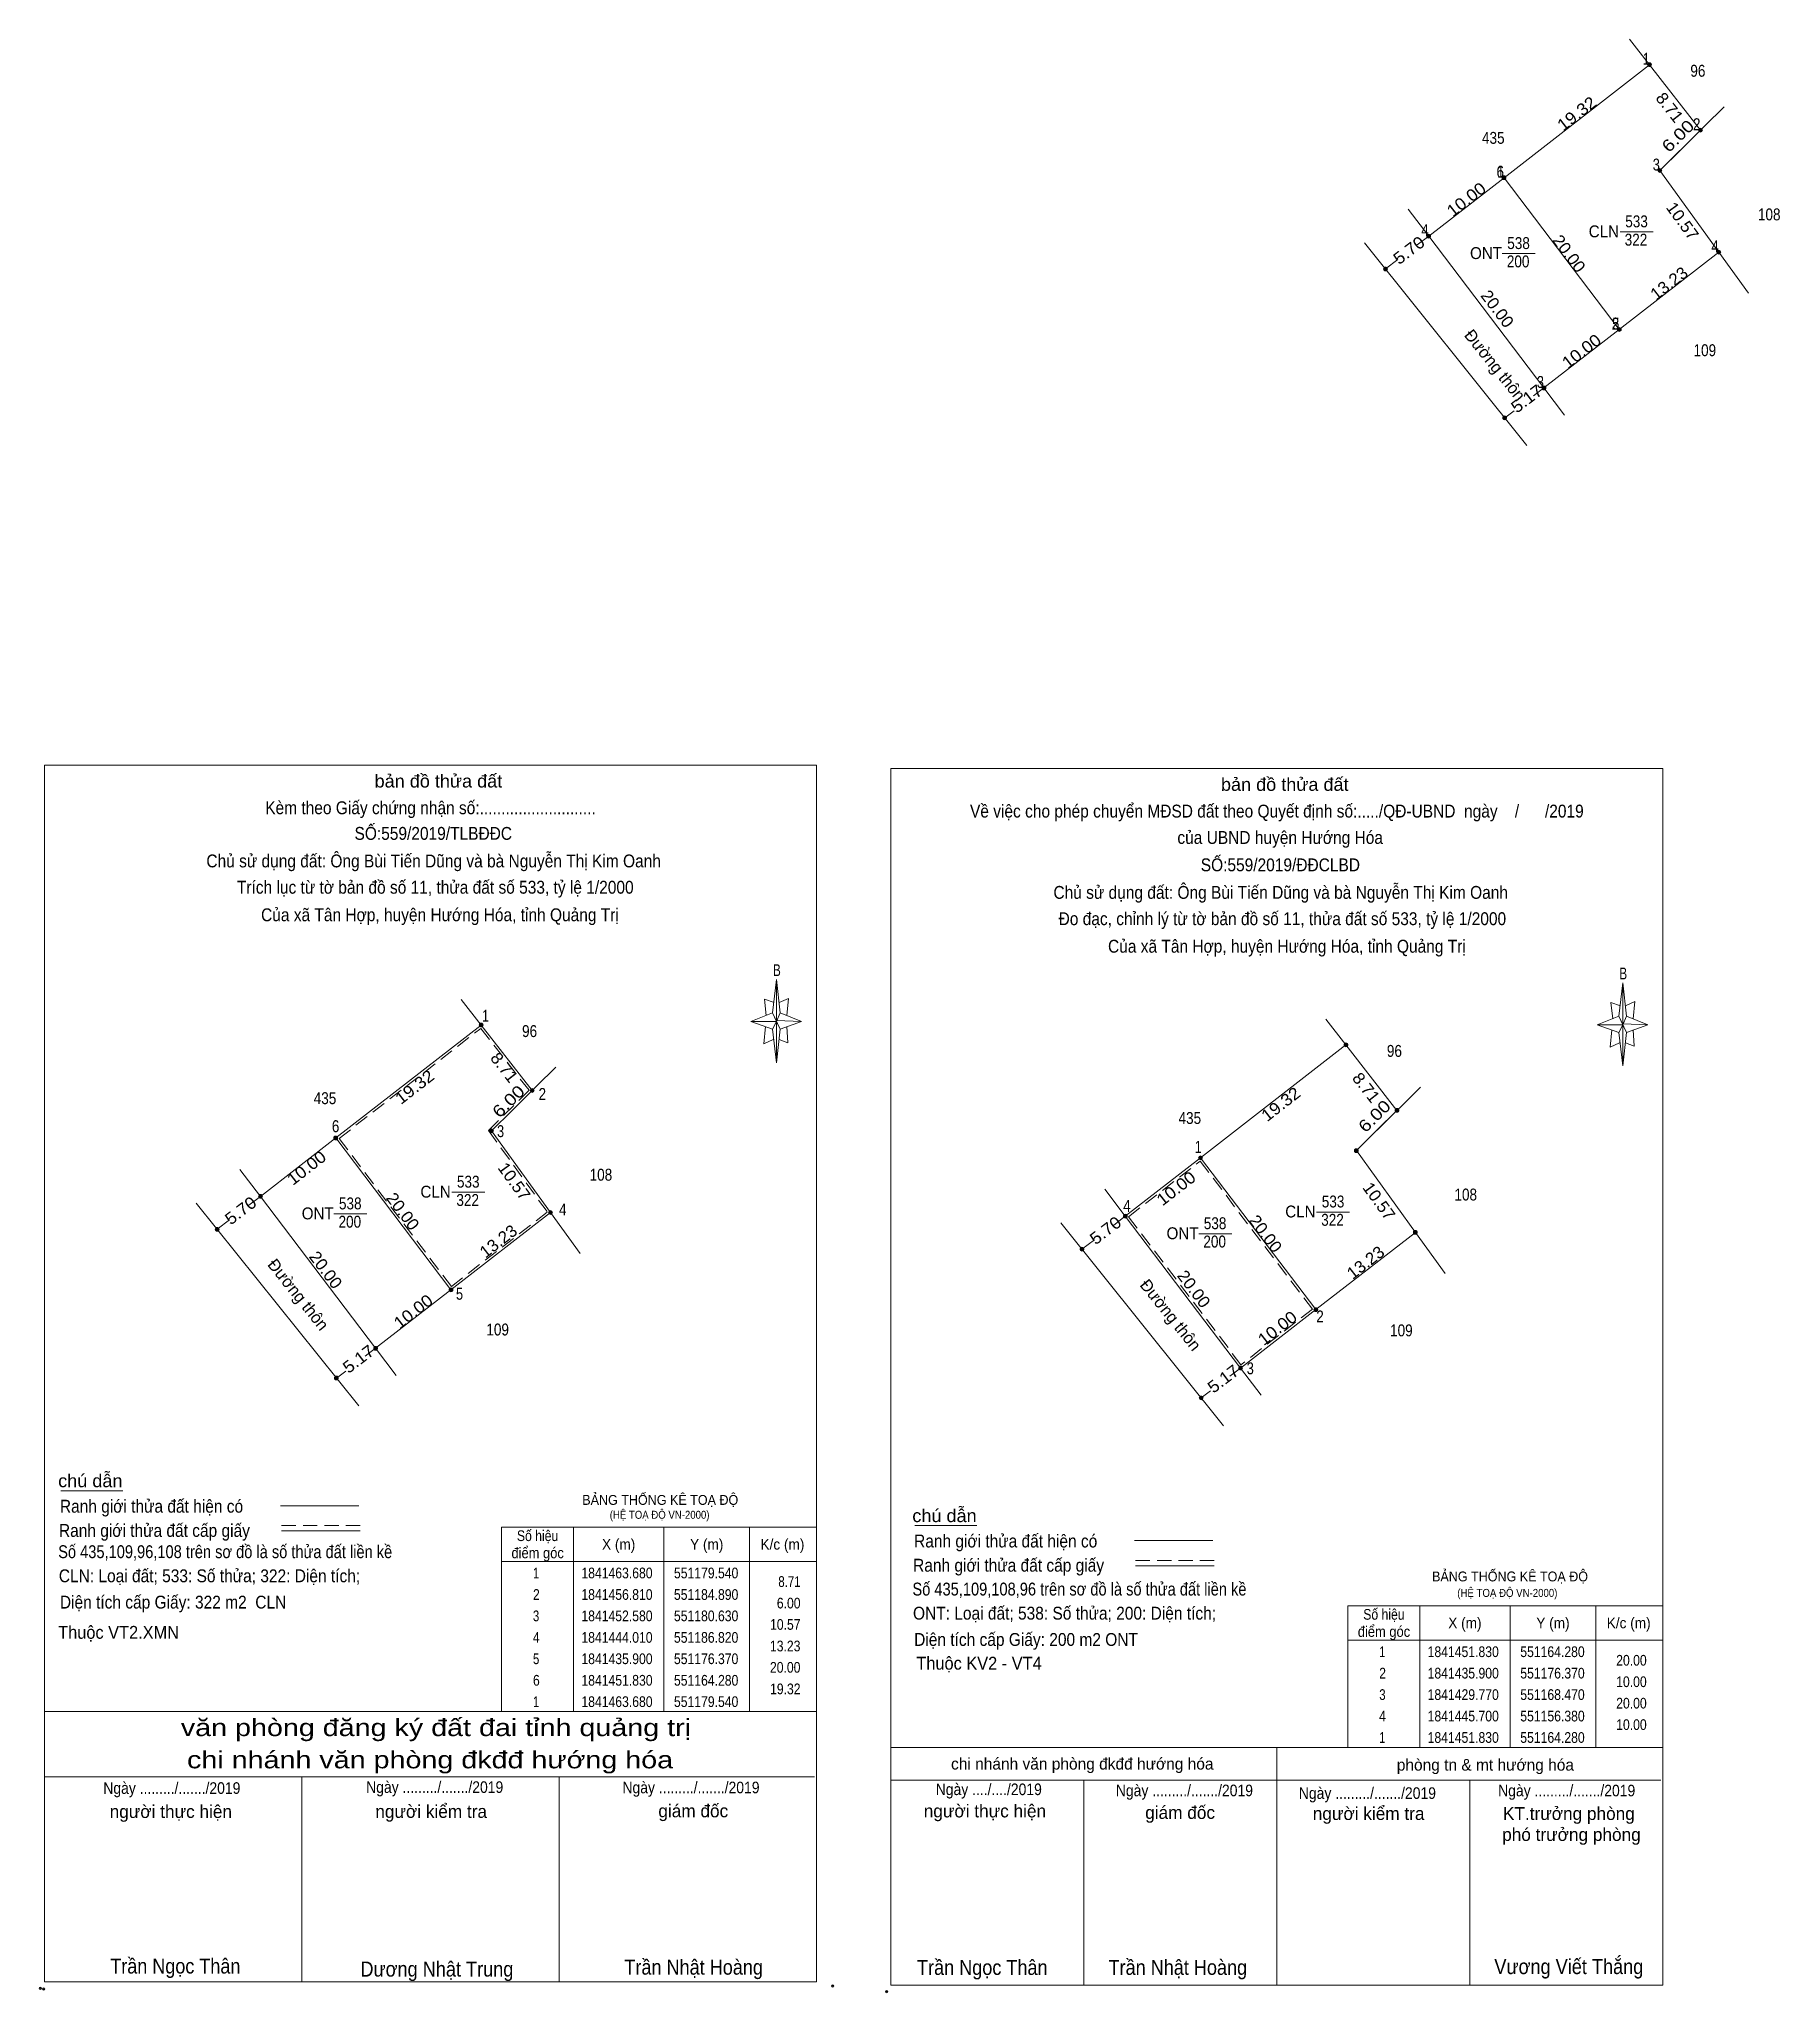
# Model space of a CAD drawing. Header units: metres. Extents: x 551011 to 551193, y 1841261 to 1841466.
import ezdxf
from ezdxf.enums import TextEntityAlignment as Align

# ---------------------------------------------------------------- set-up
doc = ezdxf.new("R2010")
doc.units = ezdxf.units.M
doc.header["$LTSCALE"] = 0.5
doc.header["$PDMODE"] = 32
doc.header["$PDSIZE"] = 0.25
doc.linetypes.add('MEDIUM_DASHED', pattern=[4.5, 3, -1.5])
for name, color, linetype, lineweight in [('1', 7, 'Continuous', 13), ('17', 7, 'Continuous', 13), ('2', 7, 'Continuous', 13), ('5', 7, 'Continuous', 13), ('6', 7, 'Continuous', 13), ('63', 7, 'Continuous', 13), ('7', 7, 'Continuous', 13)]:
    doc.layers.add(name, color=color, linetype=linetype, lineweight=lineweight)

msp = doc.modelspace()

# ---------------------------------------------------------------- hatches: boundary and pattern name
at = {"layer": '2'}
for points in [[(551179.74, 1841463.68, 1), (551179.34, 1841463.68, 1)], [(551185.09, 1841456.81, 1), (551184.69, 1841456.81, 1)], [(551164.48, 1841451.83, 1), (551164.08, 1841451.83, 1)], [(551180.83, 1841452.58, 1), (551180.43, 1841452.58, 1)], [(551156.58, 1841445.7, 1), (551156.18, 1841445.7, 1)], [(551187.02, 1841444.01, 1), (551186.62, 1841444.01, 1)], [(551152.04, 1841442.25, 1), (551151.64, 1841442.25, 1)], [(551176.57, 1841435.9, 1), (551176.17, 1841435.9, 1)], [(551168.67, 1841429.77, 1), (551168.27, 1841429.77, 1)], [(551164.55, 1841426.64, 1), (551164.15, 1841426.64, 1)], [(551057.16, 1841362.93, 1), (551056.76, 1841362.93, 1)], [(551147.9, 1841360.85, 1), (551147.5, 1841360.85, 1)], [(551062.51, 1841356.06, 1), (551062.11, 1841356.06, 1)], [(551153.25, 1841353.98, 1), (551152.85, 1841353.98, 1)], [(551058.25, 1841351.83, 1), (551057.85, 1841351.83, 1)], [(551041.9, 1841351.08, 1), (551041.5, 1841351.08, 1)], [(551148.99, 1841349.75, 1), (551148.59, 1841349.75, 1)], [(551132.64, 1841349, 1), (551132.24, 1841349, 1)], [(551034, 1841344.95, 1), (551033.6, 1841344.95, 1)], [(551064.44, 1841343.26, 1), (551064.04, 1841343.26, 1)], [(551029.46, 1841341.5, 1), (551029.06, 1841341.5, 1)], [(551124.74, 1841342.87, 1), (551124.34, 1841342.87, 1)], [(551155.18, 1841341.18, 1), (551154.78, 1841341.18, 1)], [(551120.2, 1841339.42, 1), (551119.8, 1841339.42, 1)], [(551053.99, 1841335.15, 1), (551053.59, 1841335.15, 1)], [(551144.73, 1841333.07, 1), (551144.33, 1841333.07, 1)], [(551046.09, 1841329.02, 1), (551045.69, 1841329.02, 1)], [(551136.83, 1841326.94, 1), (551136.43, 1841326.94, 1)], [(551041.97, 1841325.89, 1), (551041.57, 1841325.89, 1)], [(551132.71, 1841323.81, 1), (551132.31, 1841323.81, 1)]]:
    msp.add_hatch(color=256, dxfattribs=at).paths.add_polyline_path(points)

# ---------------------------------------------------------------- linework, layer by layer
at = {"layer": '1'}
for points in [[(551179.54, 1841463.68), (551184.89, 1841456.81), (551180.63, 1841452.58), (551186.82, 1841444.01), (551176.37, 1841435.9), (551164.28, 1841451.83)], [(551147.7, 1841360.85), (551153.05, 1841353.98), (551148.79, 1841349.75), (551154.98, 1841341.18), (551144.53, 1841333.07), (551132.44, 1841349)]]:
    msp.add_lwpolyline(points, close=True, dxfattribs=at)
at = {"layer": '1', "linetype": 'MEDIUM_DASHED'}
msp.add_lwpolyline([(551056.92, 1841362.58), (551061.98, 1841356.08), (551057.72, 1841351.86), (551063.9, 1841343.31), (551053.84, 1841335.5), (551042.05, 1841351.03)], close=True, dxfattribs=at)
at = {"layer": '17'}
for p, q in [((551012.85, 1841314.07), (551019.37, 1841314.07)), ((551102.47, 1841310.41), (551108.98, 1841310.41))]:
    msp.add_line(p, q, dxfattribs=at)
at = {"layer": '2'}
for p, q in [((551177.44, 1841466.37), (551179.54, 1841463.68)), ((551179.54, 1841463.68), (551184.89, 1841456.81)), ((551185.35, 1841457.26), (551187.37, 1841459.25)), ((551164.28, 1841451.83), (551176.37, 1841435.9)), ((551154.23, 1841448.54), (551156.38, 1841445.7)), ((551176.46, 1841446.14), (551179.92, 1841446.14)), ((551166.69, 1841423.72), (551149.63, 1841445)), ((551155.17, 1841444.78), (551156.38, 1841445.7)), ((551164.09, 1841443.86), (551167.55, 1841443.86)), ((551151.84, 1841442.25), (551153.14, 1841443.24)), ((551164.35, 1841426.64), (551165.33, 1841427.38)), ((551054.86, 1841365.62), (551056.96, 1841362.93)), ((551056.96, 1841362.93), (551062.31, 1841356.06)), ((551145.6, 1841363.54), (551147.7, 1841360.85)), ((551147.7, 1841360.85), (551153.05, 1841353.98)), ((551062.77, 1841356.51), (551064.79, 1841358.5)), ((551153.51, 1841354.43), (551155.53, 1841356.42)), ((551041.7, 1841351.08), (551053.79, 1841335.15)), ((551031.65, 1841347.79), (551033.8, 1841344.95)), ((551132.44, 1841349), (551144.53, 1841333.07)), ((551122.39, 1841345.71), (551124.54, 1841342.87)), ((551044.11, 1841322.97), (551027.05, 1841344.25)), ((551032.59, 1841344.03), (551033.8, 1841344.95)), ((551053.88, 1841345.39), (551057.34, 1841345.39)), ((551029.26, 1841341.5), (551030.56, 1841342.49)), ((551041.51, 1841343.11), (551044.97, 1841343.11)), ((551134.85, 1841320.89), (551117.79, 1841342.17)), ((551123.33, 1841341.95), (551124.54, 1841342.87)), ((551144.62, 1841343.31), (551148.08, 1841343.31)), ((551120, 1841339.42), (551121.3, 1841340.41)), ((551132.25, 1841341.03), (551135.71, 1841341.03)), ((551041.77, 1841325.89), (551042.75, 1841326.63)), ((551132.51, 1841323.81), (551133.49, 1841324.55)), ((551155.46, 1841301.99), (551155.46, 1841287.14)), ((551164.91, 1841301.99), (551164.91, 1841287.14)), ((551173.91, 1841301.99), (551173.91, 1841287.14)), ((551147.9, 1841298.39), (551180.93, 1841298.39))]:
    msp.add_line(p, q, dxfattribs=at)
for points in [[(551156.38, 1841445.7), (551164.28, 1841451.83), (551179.54, 1841463.68)], [(551180.63, 1841452.58), (551182.82, 1841454.75), (551184.89, 1841456.81), (551185.35, 1841457.26)], [(551180.63, 1841452.58), (551186.82, 1841444.01), (551189.93, 1841439.7)], [(551156.38, 1841445.7), (551168.47, 1841429.77), (551170.63, 1841426.92)], [(551167.36, 1841428.93), (551168.47, 1841429.77), (551176.37, 1841435.9), (551186.82, 1841444.01)], [(551033.8, 1841344.95), (551041.7, 1841351.08), (551056.96, 1841362.93)], [(551124.54, 1841342.87), (551132.44, 1841349), (551147.7, 1841360.85)], [(551058.05, 1841351.83), (551060.24, 1841354), (551062.31, 1841356.06), (551062.77, 1841356.51)], [(551148.79, 1841349.75), (551150.98, 1841351.92), (551153.05, 1841353.98), (551153.51, 1841354.43)], [(551058.05, 1841351.83), (551064.24, 1841343.26), (551067.35, 1841338.95)], [(551148.79, 1841349.75), (551154.98, 1841341.18), (551158.09, 1841336.87)], [(551033.8, 1841344.95), (551045.89, 1841329.02), (551048.05, 1841326.17)], [(551044.78, 1841328.18), (551045.89, 1841329.02), (551053.79, 1841335.15), (551064.24, 1841343.26)], [(551124.54, 1841342.87), (551136.63, 1841326.94), (551138.79, 1841324.09)], [(551135.52, 1841326.1), (551136.63, 1841326.94), (551144.53, 1841333.07), (551154.98, 1841341.18)]]:
    msp.add_lwpolyline(points, dxfattribs=at)
for points in [[(551164.28, 1841451.83), (551176.37, 1841435.9), (551168.47, 1841429.77), (551156.38, 1841445.7)], [(551147.9, 1841301.99), (551180.93, 1841301.99), (551180.93, 1841287.14), (551147.9, 1841287.14)]]:
    msp.add_lwpolyline(points, close=True, dxfattribs=at)
at = {"layer": '2', "linetype": 'MEDIUM_DASHED'}
msp.add_lwpolyline([(551132.39, 1841348.65), (551144.18, 1841333.12), (551136.68, 1841327.29), (551124.89, 1841342.82)], close=True, dxfattribs=at)
at = {"layer": '2'}
for centre in [(551179.54, 1841463.68), (551184.89, 1841456.81), (551164.28, 1841451.83), (551180.63, 1841452.58), (551156.38, 1841445.7), (551186.82, 1841444.01), (551151.84, 1841442.25), (551176.37, 1841435.9), (551168.47, 1841429.77), (551164.35, 1841426.64), (551056.96, 1841362.93), (551147.7, 1841360.85), (551062.31, 1841356.06), (551153.05, 1841353.98), (551058.05, 1841351.83), (551041.7, 1841351.08), (551148.79, 1841349.75), (551132.44, 1841349), (551033.8, 1841344.95), (551064.24, 1841343.26), (551029.26, 1841341.5), (551124.54, 1841342.87), (551154.98, 1841341.18), (551120, 1841339.42), (551053.79, 1841335.15), (551144.53, 1841333.07), (551045.89, 1841329.02), (551136.63, 1841326.94), (551041.77, 1841325.89), (551132.51, 1841323.81)]:
    msp.add_circle(centre, 0.2, dxfattribs=at)
at = {"layer": '5'}
for p, q in [((551087.51, 1841364.2), (551087.96, 1841367.71)), ((551176.31, 1841363.86), (551176.76, 1841367.37)), ((551088.32, 1841364.2), (551090.57, 1841363.3)), ((551177.12, 1841363.86), (551179.37, 1841362.96)), ((551087.51, 1841362.49), (551085.26, 1841363.3)), ((551088.32, 1841362.49), (551087.96, 1841358.98)), ((551089.04, 1841362.76), (551089.13, 1841361.05)), ((551176.31, 1841362.15), (551174.06, 1841362.96)), ((551177.12, 1841362.15), (551176.76, 1841358.64)), ((551177.84, 1841362.42), (551177.93, 1841360.71)), ((551089.13, 1841361.05), (551088.23, 1841361.41)), ((551177.93, 1841360.71), (551177.03, 1841361.07)), ((551011.13, 1841290.9), (551092.13, 1841290.9)), ((551011.13, 1841284.06), (551091.95, 1841284.06)), ((551011.13, 1841284.06), (551091.95, 1841284.06)), ((551011.13, 1841284.06), (551091.95, 1841284.06)), ((551038.13, 1841262.56), (551038.13, 1841284.06)), ((551065.13, 1841262.56), (551065.13, 1841284.06))]:
    msp.add_line(p, q, dxfattribs=at)
for points in [[(551011.13, 1841390.18), (551092.13, 1841390.18), (551092.13, 1841262.56), (551011.13, 1841262.56)], [(551099.93, 1841389.83), (551180.93, 1841389.83), (551180.93, 1841262.21), (551099.93, 1841262.21)], [(551087.96, 1841367.71), (551088.32, 1841364.2), (551087.96, 1841363.3)], [(551176.76, 1841367.37), (551177.12, 1841363.86), (551176.76, 1841362.96)], [(551087.96, 1841363.3), (551085.26, 1841363.3), (551087.51, 1841364.2), (551088.32, 1841362.49), (551090.57, 1841363.3), (551087.96, 1841363.39)], [(551176.76, 1841362.96), (551174.06, 1841362.96), (551176.31, 1841363.86), (551177.12, 1841362.15), (551179.37, 1841362.96), (551176.76, 1841363.05)], [(551087.96, 1841363.3), (551087.96, 1841358.98), (551087.51, 1841362.49)], [(551176.76, 1841362.96), (551176.76, 1841358.64), (551176.31, 1841362.15)]]:
    msp.add_lwpolyline(points, close=True, dxfattribs=at)
for points in [[(551087.96, 1841363.3), (551087.51, 1841364.2), (551085.26, 1841363.3)], [(551087.69, 1841365.28), (551086.7, 1841365.64), (551086.88, 1841363.93)], [(551088.23, 1841365.28), (551089.22, 1841365.73), (551089.04, 1841363.93)], [(551176.76, 1841362.96), (551176.31, 1841363.86), (551174.06, 1841362.96)], [(551176.49, 1841364.94), (551175.5, 1841365.3), (551175.68, 1841363.59)], [(551177.03, 1841364.94), (551178.02, 1841365.39), (551177.84, 1841363.59)], [(551086.79, 1841362.76), (551086.61, 1841360.96), (551087.6, 1841361.41)], [(551087.96, 1841363.3), (551088.32, 1841362.49), (551090.57, 1841363.3)], [(551175.59, 1841362.42), (551175.41, 1841360.62), (551176.4, 1841361.07)], [(551176.76, 1841362.96), (551177.12, 1841362.15), (551179.37, 1841362.96)], [(551092.13, 1841262.56), (551011.13, 1841262.56), (551011.13, 1841284.06)]]:
    msp.add_lwpolyline(points, dxfattribs=at)
for p in [(551010.7, 1841261.86), (551011.06, 1841261.8)]:
    msp.add_point(p, dxfattribs=at)
at = {"layer": '6'}
for p, q in [((551035.89, 1841312.5), (551044.12, 1841312.5)), ((551036.02, 1841309.86), (551044.25, 1841309.86)), ((551125.51, 1841308.84), (551133.73, 1841308.84)), ((551125.63, 1841306.2), (551133.86, 1841306.2))]:
    msp.add_line(p, q, dxfattribs=at)
at = {"layer": '6', "linetype": 'MEDIUM_DASHED'}
for p, q in [((551036.02, 1841310.42), (551044.3, 1841310.42)), ((551125.63, 1841306.76), (551133.91, 1841306.76))]:
    msp.add_line(p, q, dxfattribs=at)
at = {"layer": '6'}
msp.add_point((551093.84, 1841262.1), dxfattribs=at)
at = {"layer": '63'}
for p, q in [((551066.66, 1841310.25), (551066.66, 1841290.9)), ((551076.11, 1841310.25), (551076.11, 1841290.9)), ((551085.11, 1841310.25), (551085.11, 1841290.9)), ((551059.1, 1841306.65), (551092.13, 1841306.65))]:
    msp.add_line(p, q, dxfattribs=at)
msp.add_lwpolyline([(551059.1, 1841310.25), (551092.13, 1841310.25), (551092.13, 1841290.9), (551059.1, 1841290.9)], close=True, dxfattribs=at)
at = {"layer": '7'}
for p, q in [((551099.93, 1841287.14), (551180.93, 1841287.14)), ((551099.93, 1841287.14), (551180.93, 1841287.14)), ((551099.93, 1841287.14), (551180.93, 1841287.14)), ((551140.43, 1841262.21), (551140.43, 1841287.14)), ((551099.93, 1841283.72), (551180.75, 1841283.72)), ((551120.18, 1841262.21), (551120.18, 1841283.72)), ((551160.68, 1841262.21), (551160.68, 1841283.72)), ((551180.93, 1841262.21), (551099.93, 1841262.21))]:
    msp.add_line(p, q, dxfattribs=at)
msp.add_point((551099.51, 1841261.51), dxfattribs=at)

# ---------------------------------------------------------------- texts
at = {"layer": '1'}
for s, height, width, p in [('BẢNG THỐNG KÊ TOẠ ĐỘ ', 1.035, 0.95, (551067.57, 1841312.59)), ('(HỆ TOẠ ĐỘ VN-2000)', 0.837, 0.9, (551070.45, 1841311.13))]:
    msp.add_text(s, height=height, dxfattribs=dict(at, width=width)).set_placement(p)
for s, height, width, p in [('BẢNG THỐNG KÊ TOẠ ĐỘ ', 1.035, 0.95, (551165.095, 1841304.56)), ('(HỆ TOẠ ĐỘ VN-2000)', 0.8401, 0.9, (551164.63, 1841302.93))]:
    msp.add_text(s, height=height, dxfattribs=dict(at, width=width)).set_placement(p, align=Align.CENTER)
at = {"layer": '2'}
for s, height, width, p in [('96', 1.25, 0.85, (551184.62, 1841462.42)), ('435', 1.25, 0.85, (551163.155, 1841455.38)), ('108', 1.25, 0.85, (551192.105, 1841447.35)), ('CLN', 1.25, 0.95, (551174.755, 1841445.57)), ('322', 1.25, 0.85, (551178.125, 1841444.7)), ('533', 1.25, 0.85, (551178.185, 1841446.62)), ('ONT', 1.25, 0.95, (551162.39, 1841443.29)), ('538', 1.25, 0.85, (551165.805, 1841444.34)), ('200', 1.25, 0.85, (551165.76, 1841442.42)), ('109', 1.25, 0.85, (551185.35, 1841433.1)), ('96', 1.25, 0.85, (551062.04, 1841361.67)), ('96', 1.25, 0.85, (551152.78, 1841359.59)), ('435', 1.25, 0.85, (551040.575, 1841354.63)), ('435', 1.25, 0.85, (551131.315, 1841352.55)), ('108', 1.25, 0.85, (551069.525, 1841346.6)), ('CLN', 1.25, 0.95, (551052.175, 1841344.82)), ('533', 1.25, 0.85, (551055.605, 1841345.87)), ('108', 1.25, 0.85, (551160.265, 1841344.52)), ('ONT', 1.25, 0.95, (551039.81, 1841342.54)), ('538', 1.25, 0.85, (551043.225, 1841343.59)), ('322', 1.25, 0.85, (551055.545, 1841343.95)), ('CLN', 1.25, 0.95, (551142.915, 1841342.74)), ('533', 1.25, 0.85, (551146.345, 1841343.79)), ('200', 1.25, 0.85, (551043.18, 1841341.67)), ('ONT', 1.25, 0.95, (551130.55, 1841340.46)), ('538', 1.25, 0.85, (551133.965, 1841341.51)), ('322', 1.25, 0.85, (551146.285, 1841341.87)), ('200', 1.25, 0.85, (551133.92, 1841339.59)), ('109', 1.25, 0.85, (551058.69, 1841330.36)), ('109', 1.25, 0.85, (551153.51, 1841330.27)), ('Số hiệu', 1.125, 0.85, (551151.68, 1841300.54)), ('X (m)', 1.125, 0.95, (551160.175, 1841299.64)), ('Y (m)', 1.125, 0.95, (551169.415, 1841299.64)), ('K/c (m)', 1.125, 0.95, (551177.36, 1841299.64)), ('điểm góc', 1.125, 0.9, (551151.685, 1841298.74)), (' 1', 1.125, 0.75, (551151.355, 1841296.62)), ('1841451.830', 1.125, 0.85, (551160, 1841296.62)), ('551164.280', 1.125, 0.85, (551169.365, 1841296.62)), (' 2', 1.125, 0.85, (551151.365, 1841294.37)), ('1841435.900', 1.125, 0.85, (551160, 1841294.37)), ('551176.370', 1.125, 0.85, (551169.365, 1841294.37)), (' 3', 1.125, 0.8, (551151.355, 1841292.12)), ('1841429.770', 1.125, 0.85, (551160, 1841292.12)), ('551168.470', 1.125, 0.85, (551169.365, 1841292.12)), (' 4', 1.125, 0.85, (551151.355, 1841289.87)), ('1841445.700', 1.125, 0.85, (551160, 1841289.87)), ('551156.380', 1.125, 0.85, (551169.365, 1841289.87)), (' 1', 1.125, 0.75, (551151.355, 1841287.62)), ('1841451.830', 1.125, 0.85, (551160, 1841287.62)), ('551164.280', 1.125, 0.85, (551169.365, 1841287.62))]:
    msp.add_text(s, height=height, dxfattribs=dict(at, width=width)).set_placement(p, align=Align.CENTER)
for s, rotation, width, p in [('8.71', 307.91, 1.05, (551181.1622, 1841458.819)), ('6.00', 44.798, 1.2, (551182.9696, 1841455.7595)), ('10.00', 37.81, 1.1, (551160.7069, 1841449.0498)), ('10.57', 305.84, 1.05, (551182.5003, 1841446.9159)), ('5.70', 37.232, 1.1, (551154.6869, 1841443.7175)), ('20.00', 307.197, 1.05, (551170.6029, 1841443.4878)), ('20.00', 307.197, 1.05, (551163.0829, 1841437.6978)), ('10.00', 37.81, 1.1, (551172.7969, 1841433.1298)), ('5.17', 37.224, 1.1, (551167.0469, 1841428.142)), ('8.71', 307.91, 1.05, (551058.8922, 1841358.099)), ('8.71', 307.91, 1.05, (551149.3222, 1841355.989)), ('6.00', 44.798, 1.2, (551060.2696, 1841354.4795)), ('6.00', 44.798, 1.2, (551151.1296, 1841352.9295)), ('10.00', 37.81, 1.1, (551039.0169, 1841347.4498)), ('10.57', 305.84, 1.05, (551059.9203, 1841346.1659)), ('10.00', 37.81, 1.1, (551130.2569, 1841345.2998)), ('10.57', 305.84, 1.05, (551150.6603, 1841344.0859)), ('5.70', 37.232, 1.1, (551032.1069, 1841342.9675)), ('20.00', 307.197, 1.05, (551048.2429, 1841343.0078)), ('5.70', 37.232, 1.1, (551122.8469, 1841340.8875)), ('20.00', 307.197, 1.05, (551138.7629, 1841340.6578)), ('20.00', 307.197, 1.05, (551040.1529, 1841336.8678)), ('20.00', 307.197, 1.05, (551131.2429, 1841334.8678)), ('10.00', 37.81, 1.1, (551050.2169, 1841332.3798)), ('10.00', 37.81, 1.1, (551140.8869, 1841330.6398)), ('5.17', 37.224, 1.1, (551044.4669, 1841327.392)), ('5.17', 37.224, 1.1, (551135.2069, 1841325.312))]:
    msp.add_text(s, height=1.25, rotation=rotation, dxfattribs=dict(at, width=width)).set_placement(p, align=Align.CENTER)
for s, height, width, p in [(' 1', 1.25, 0.75, (551164.28, 1841451.83)), (' 4', 1.25, 0.85, (551156.38, 1841445.7)), (' 2', 1.25, 0.85, (551176.37, 1841435.9)), (' 3', 1.25, 0.8, (551168.47, 1841429.77)), (' 1', 1.25, 0.75, (551057.76, 1841363.28)), (' 2', 1.25, 0.85, (551063.77, 1841355.07)), (' 6', 1.25, 0.85, (551042.08, 1841351.69)), (' 3', 1.25, 0.8, (551059.37, 1841351.17)), (' 1', 1.25, 0.75, (551132.54, 1841349.52)), (' 4', 1.25, 0.85, (551065.92, 1841342.95)), (' 4', 1.25, 0.85, (551125.11, 1841343.33)), (' 5', 1.25, 0.8, (551055.06, 1841334.11)), (' 2', 1.25, 0.85, (551145.37, 1841331.73)), (' 3', 1.25, 0.8, (551138.03, 1841326.29)), ('20.00', 1.125, 0.85, (551179.25, 1841295.72)), ('10.00', 1.125, 0.85, (551179.25, 1841293.47)), ('20.00', 1.125, 0.85, (551179.25, 1841291.22)), ('10.00', 1.125, 0.85, (551179.25, 1841288.97))]:
    msp.add_text(s, height=height, dxfattribs=dict(at, width=width)).set_placement(p, align=Align.RIGHT)
for p in [(551162.8414, 1841431.7709), (551037.2814, 1841334.2608), (551128.8114, 1841332.1208)]:
    msp.add_text('Đường thôn', height=1.25, rotation=308.722, dxfattribs=at).set_placement(p, align=Align.CENTER)
at = {"layer": '5'}
for s, height, width, p in [('bản đồ thửa đất', 1.35, 1.05, (551052.475, 1841387.85)), ('bản đồ thửa đất', 1.35, 1.05, (551141.275, 1841387.5)), ('Kèm theo Giấy chứng nhận số:...........................', 1.35, 0.9, (551051.645, 1841385.05)), ('Về việc cho phép chuyển MĐSD đất theo Quyết định số:...../QĐ-UBND  ngày    /      /2019', 1.35, 0.9, (551140.445, 1841384.7)), ('SỐ:559/2019/TLBĐĐC', 1.35, 0.9, (551051.935, 1841382.36)), ('của UBND huyện Hướng Hóa', 1.35, 0.9, (551140.795, 1841381.93)), ('Chủ sử dụng đất: Ông Bùi Tiến Dũng và bà Nguyễn Thị Kim Oanh', 1.35, 0.9, (551051.975, 1841379.47)), ('SỐ:559/2019/ĐĐCLBD', 1.35, 0.9, (551140.815, 1841379.06)), ('Trích lục từ tờ bản đồ số 11, thửa đất số 533, tỷ lệ 1/2000 ', 1.35, 0.9, (551052.37, 1841376.71)), ('Chủ sử dụng đất: Ông Bùi Tiến Dũng và bà Nguyễn Thị Kim Oanh', 1.35, 0.9, (551140.85, 1841376.17)), ('Của xã Tân Hợp, huyện Hướng Hóa, tỉnh Quảng Trị', 1.35, 0.9, (551052.635, 1841373.82)), ('Đo đạc, chỉnh lý từ tờ bản đồ số 11, thửa đất số 533, tỷ lệ 1/2000 ', 1.35, 0.9, (551141.25, 1841373.41)), ('Của xã Tân Hợp, huyện Hướng Hóa, tỉnh Quảng Trị', 1.35, 0.9, (551141.5, 1841370.52)), ('B', 1.24, 0.75, (551087.985, 1841368.07)), ('B', 1.24, 0.75, (551176.785, 1841367.72)), ('văn phòng đăng ký đất đai tỉnh quảng trị', 1.8, 1.25, (551052.215, 1841288.33)), ('chi nhánh văn phòng đkđđ hướng hóa', 1.8, 1.25, (551051.6, 1841284.95)), ('Ngày ........./......./2019', 1.215, 0.9, (551024.505, 1841282.27)), ('Ngày ........./......./2019', 1.215, 0.9, (551052.085, 1841282.37)), ('Ngày ........./......./2019', 1.215, 0.9, (551078.975, 1841282.33)), ('Trần Ngọc Thân', 1.57, 0.9, (551024.87, 1841263.42)), ('Dương Nhật Trung', 1.58, 0.9, (551052.315, 1841263.1)), ('Trần Nhật Hoàng', 1.575, 0.9, (551079.255, 1841263.3))]:
    msp.add_text(s, height=height, dxfattribs=dict(at, width=width)).set_placement(p, align=Align.CENTER)
for s, p in [('người thực hiện', (551024.4, 1841279.74)), ('người kiểm tra', (551051.715, 1841279.75)), ('giám đốc', (551079.215, 1841279.81))]:
    msp.add_text(s, height=1.35, dxfattribs=at).set_placement(p, align=Align.CENTER)
at = {"layer": '6'}
for s, width, p in [('chú dẫn', 1.05, (551012.58, 1841314.44)), ('Ranh giới thửa đất hiện có ', 0.9, (551012.76, 1841311.77)), ('Ranh giới thửa đất cấp giấy', 0.9, (551012.66, 1841309.23)), ('chú dẫn', 1.05, (551102.2, 1841310.78)), ('Ranh giới thửa đất hiện có ', 0.9, (551102.38, 1841308.12)), ('Số 435,109,96,108 trên sơ đồ là số thửa đất liền kề', 0.85, (551012.58, 1841307)), ('Ranh giới thửa đất cấp giấy', 0.9, (551102.28, 1841305.58)), ('CLN: Loại đất; 533: Số thửa; 322: Diện tích;', 0.9, (551012.65, 1841304.47)), ('Số 435,109,108,96 trên sơ đồ là số thửa đất liền kề', 0.85, (551102.21, 1841303.08)), ('Diện tích cấp Giấy: 322 m2  CLN', 0.9, (551012.76, 1841301.71)), ('ONT: Loại đất; 538: Số thửa; 200: Diện tích;', 0.9, (551102.27, 1841300.55)), ('Thuộc VT2.XMN', 0.95, (551012.58, 1841298.54)), ('Diện tích cấp Giấy: 200 m2 ONT', 0.9, (551102.39, 1841297.79)), ('Thuộc KV2 - VT4', 0.95, (551102.62, 1841295.3))]:
    msp.add_text(s, height=1.35, dxfattribs=dict(at, width=width)).set_placement(p)
at = {"layer": '63'}
for s, height, width, p in [(' 1', 1.25, 0.75, (551179.54, 1841463.68)), (' 2', 1.25, 0.85, (551184.89, 1841456.81)), (' 6', 1.25, 0.85, (551164.28, 1841451.83)), (' 3', 1.25, 0.8, (551180.63, 1841452.58)), (' 4', 1.25, 0.85, (551186.82, 1841444.01)), (' 5', 1.25, 0.8, (551176.37, 1841435.9)), ('8.71', 1.125, 0.8, (551090.48, 1841303.98)), ('6.00', 1.125, 0.85, (551090.47, 1841301.72)), ('10.57', 1.125, 0.85, (551090.47, 1841299.48)), ('13.23', 1.125, 0.85, (551090.46, 1841297.22)), ('20.00', 1.125, 0.85, (551090.46, 1841294.98)), ('19.32', 1.125, 0.85, (551090.47, 1841292.72))]:
    msp.add_text(s, height=height, dxfattribs=dict(at, width=width)).set_placement(p, align=Align.RIGHT)
for s, rotation, width, p in [('19.32', 37.831, 1.1, (551172.2917, 1841458.0568)), ('20.00', 307.197, 1.05, (551170.6029, 1841443.4878)), ('13.23', 37.814, 1.05, (551181.9768, 1841440.2567)), ('19.32', 37.831, 1.1, (551050.3617, 1841355.9369)), ('19.32', 37.831, 1.1, (551141.2417, 1841354.1369)), ('13.23', 37.814, 1.05, (551059.1469, 1841339.7568)), ('20.00', 307.197, 1.05, (551138.7629, 1841340.6578)), ('13.23', 37.814, 1.05, (551150.1369, 1841337.5267))]:
    msp.add_text(s, height=1.25, rotation=rotation, dxfattribs=dict(at, width=width)).set_placement(p, align=Align.CENTER)
for s, width, p in [('Số hiệu', 0.85, (551062.88, 1841308.79)), ('X (m)', 0.95, (551071.385, 1841307.89)), ('Y (m)', 0.95, (551080.625, 1841307.89)), ('K/c (m)', 0.95, (551088.57, 1841307.89)), ('điểm góc', 0.9, (551062.885, 1841306.99)), (' 1', 0.75, (551062.565, 1841304.88)), ('1841463.680', 0.85, (551071.21, 1841304.88)), ('551179.540', 0.85, (551080.565, 1841304.88)), (' 2', 0.85, (551062.575, 1841302.62)), ('1841456.810', 0.85, (551071.21, 1841302.62)), ('551184.890', 0.85, (551080.565, 1841302.62)), (' 3', 0.8, (551062.555, 1841300.38)), ('1841452.580', 0.85, (551071.21, 1841300.38)), ('551180.630', 0.85, (551080.565, 1841300.38)), (' 4', 0.85, (551062.565, 1841298.12)), ('1841444.010', 0.85, (551071.21, 1841298.12)), ('551186.820', 0.85, (551080.565, 1841298.12)), (' 5', 0.8, (551062.565, 1841295.88)), ('1841435.900', 0.85, (551071.21, 1841295.88)), ('551176.370', 0.85, (551080.565, 1841295.88)), (' 6', 0.85, (551062.575, 1841293.62)), ('1841451.830', 0.85, (551071.21, 1841293.62)), ('551164.280', 0.85, (551080.565, 1841293.62)), (' 1', 0.75, (551062.565, 1841291.38)), ('1841463.680', 0.85, (551071.21, 1841291.38)), ('551179.540', 0.85, (551080.565, 1841291.38))]:
    msp.add_text(s, height=1.125, dxfattribs=dict(at, width=width)).set_placement(p, align=Align.CENTER)
at = {"layer": '7'}
for s, height, p in [('chi nhánh văn phòng đkđđ hướng hóa', 1.215, (551120.03, 1841284.82)), ('phòng tn & mt hướng hóa', 1.215, (551162.325, 1841284.71)), ('người thực hiện', 1.35, (551109.815, 1841279.8)), ('giám đốc', 1.35, (551130.295, 1841279.64)), ('người kiểm tra', 1.35, (551150.075, 1841279.53)), ('KT.trưởng phòng', 1.35, (551171.085, 1841279.53)), ('phó trưởng phòng', 1.35, (551171.355, 1841277.33))]:
    msp.add_text(s, height=height, dxfattribs=at).set_placement(p, align=Align.CENTER)
at = {"layer": '7', "width": 0.9}
for s, height, p in [('Ngày ..../..../2019', 1.215, (551110.22, 1841282.14)), ('Ngày ........./......./2019', 1.215, (551130.745, 1841282.02)), ('Ngày ........./......./2019', 1.215, (551149.945, 1841281.74)), ('Ngày ........./......./2019', 1.215, (551170.855, 1841282.01)), ('Trần Ngọc Thân', 1.575, (551109.54, 1841263.27)), ('Trần Nhật Hoàng', 1.575, (551130.055, 1841263.28)), ('Vương Viết Thắng', 1.58, (551171.08, 1841263.36))]:
    msp.add_text(s, height=height, dxfattribs=at).set_placement(p, align=Align.CENTER)

doc.saveas('drawing.dxf')
